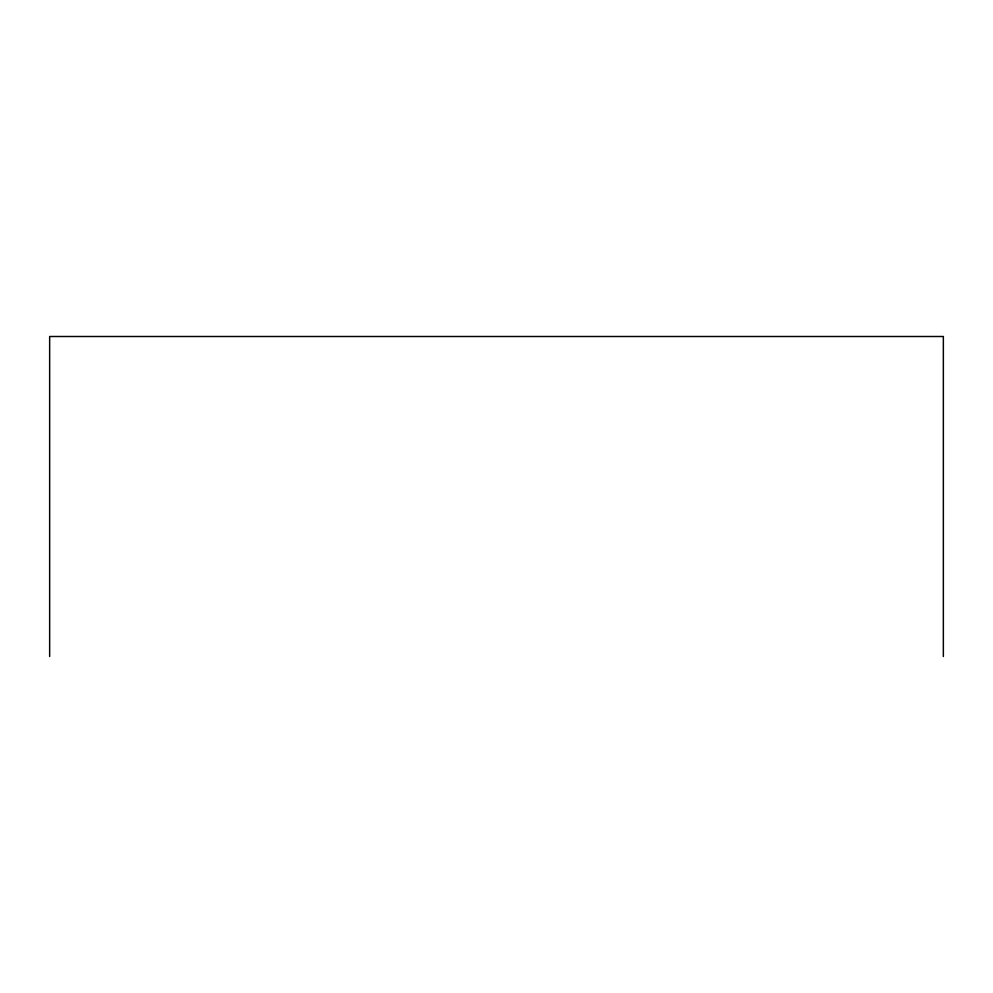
<?xml version="1.0" encoding="UTF-8"?>
<svg xmlns="http://www.w3.org/2000/svg" width="993" height="993" viewBox="0 0 993 993"><rect width="100%" height="100%" fill="white"/><g stroke="black" fill="none" stroke-linecap="round" stroke-linejoin="round"><path stroke-width="1.49" d="M943.35 656.497L943.35 336.503L49.65 336.503L49.65 656.497"/></g></svg>
